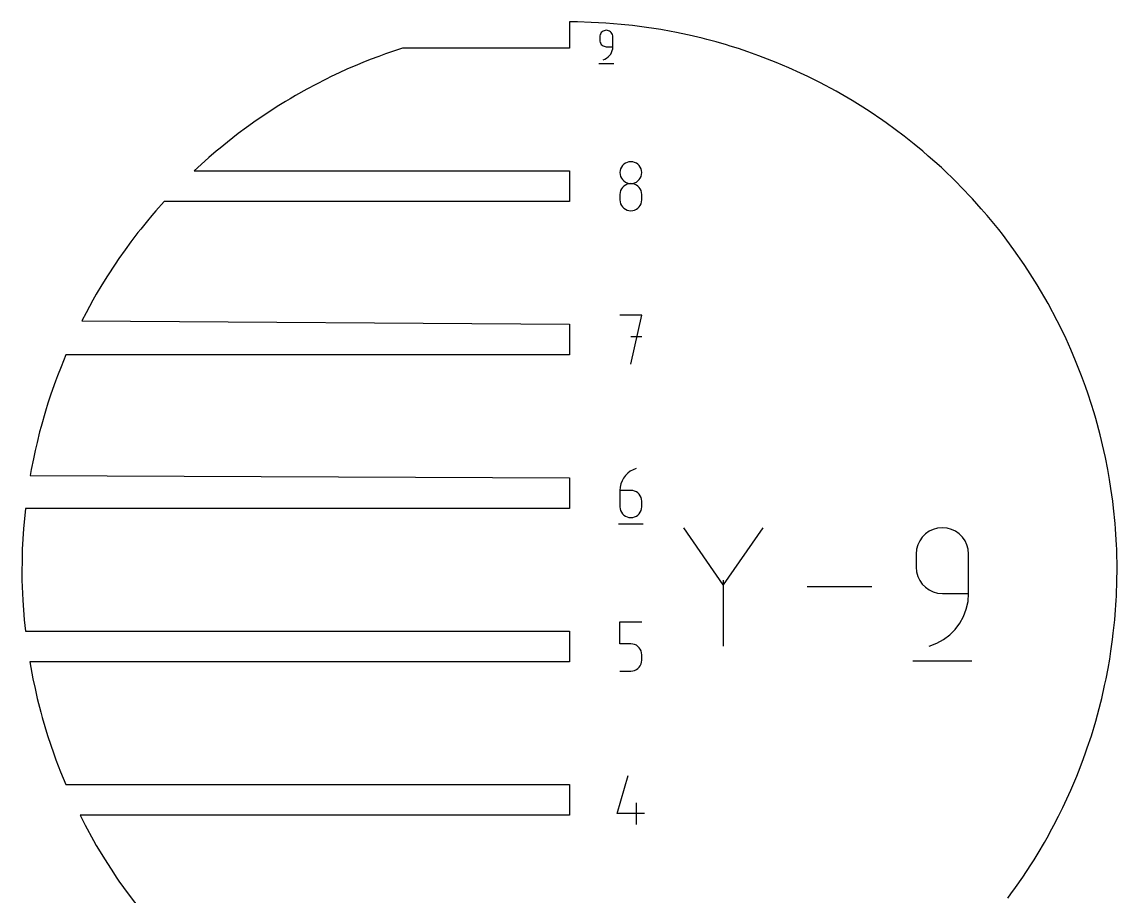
# Model space of a CAD drawing. Extents: x 0 to 1000, y 0 to 1000.
# Drawn here: x 377 to 519.8, y 383.7 to 497.6 of the extents above; entities that cross this region are included whole.
import ezdxf

# ---------------------------------------------------------------- set-up
doc = ezdxf.new("R2010")
doc.units = 0

msp = doc.modelspace()

# ---------------------------------------------------------------- linework, layer by layer
at = {"layer": 'annotation', "color": 1}
for p, q in [((452.368546, 495.85272), (452.354779, 495.699316)), ((452.354779, 495.699316), (452.354779, 495.272355)), ((452.408228, 495.997141), (452.368546, 495.85272)), ((452.471395, 496.130157), (452.408228, 495.997141)), ((452.555616, 496.249348), (452.471395, 496.130157)), ((452.658462, 496.352295), (452.555616, 496.249348)), ((452.777503, 496.436577), (452.658462, 496.352295)), ((452.910309, 496.499775), (452.777503, 496.436577)), ((453.054451, 496.539469), (452.910309, 496.499775)), ((453.207497, 496.553238), (453.054451, 496.539469)), ((453.36086, 496.539469), (453.207497, 496.553238)), ((453.207497, 496.553238), (453.207497, 496.553238)), ((453.50517, 496.499775), (453.36086, 496.539469)), ((453.638025, 496.436577), (453.50517, 496.499775)), ((453.757027, 496.352295), (453.638025, 496.436577)), ((453.859774, 496.249348), (453.757027, 496.352295)), ((453.943867, 496.130157), (453.859774, 496.249348)), ((454.006904, 495.997141), (453.943867, 496.130157)), ((454.046487, 495.85272), (454.006904, 495.997141)), ((454.060215, 495.699316), (454.046487, 495.85272)), ((454.060215, 494.418674), (454.060215, 495.699316)), ((454.060215, 495.699316), (454.060215, 495.699316)), ((452.354779, 495.272355), (452.354779, 495.272355)), ((452.354779, 495.272355), (452.368546, 495.118958)), ((452.368546, 495.118958), (452.408228, 494.97456)), ((452.408228, 494.97456), (452.471395, 494.841576)), ((452.471395, 494.841576), (452.555616, 494.722423)), ((452.555616, 494.722423), (452.658462, 494.619516)), ((452.658462, 494.619516), (452.777503, 494.535272)), ((452.777503, 494.535272), (452.910309, 494.472106)), ((452.910309, 494.472106), (453.054451, 494.432434)), ((453.054451, 494.432434), (453.207497, 494.418674)), ((453.207497, 494.418674), (454.060215, 494.418674)), ((454.041335, 494.159769), (454.060215, 494.418674)), ((452.780777, 492.713238), (453.024629, 492.804109)), ((453.024629, 492.804109), (453.248455, 492.926938)), ((453.248455, 492.926938), (453.449942, 493.078595)), ((453.449942, 493.078595), (453.626777, 493.255951)), ((453.626777, 493.255951), (453.776646, 493.455876)), ((453.776646, 493.455876), (453.897238, 493.67524)), ((453.897238, 493.67524), (453.986239, 493.910914)), ((453.986239, 493.910914), (454.041335, 494.159769)), ((452.248219, 492.233238), (454.168219, 492.233238)), ((452.780777, 492.713238), (452.780777, 492.713238)), ((455.073309, 478.500471), (455.007206, 478.260701)), ((455.178544, 478.721465), (455.073309, 478.500471)), ((455.31887, 478.919616), (455.178544, 478.721465)), ((455.490247, 479.090859), (455.31887, 478.919616)), ((455.688636, 479.231126), (455.490247, 479.090859)), ((455.909996, 479.336351), (455.688636, 479.231126)), ((456.150287, 479.402468), (455.909996, 479.336351)), ((456.40547, 479.425411), (456.150287, 479.402468)), ((456.660653, 479.402468), (456.40547, 479.425411)), ((456.40547, 479.425411), (456.40547, 479.425411)), ((456.900944, 479.336351), (456.660653, 479.402468)), ((457.122304, 479.231126), (456.900944, 479.336351)), ((457.320693, 479.090859), (457.122304, 479.231126)), ((457.49207, 478.919616), (457.320693, 479.090859)), ((457.632396, 478.721465), (457.49207, 478.919616)), ((457.737631, 478.500471), (457.632396, 478.721465)), ((457.803734, 478.260701), (457.737631, 478.500471)), ((455.007206, 478.260701), (454.984273, 478.006221)), ((454.984273, 478.006221), (454.984273, 478.006221)), ((454.984273, 478.006221), (455.007219, 477.750547)), ((455.007219, 477.750547), (455.073355, 477.509847)), ((455.073355, 477.509847), (455.178633, 477.288154)), ((455.178633, 477.288154), (455.319002, 477.089501)), ((455.319002, 477.089501), (455.490412, 476.917923)), ((457.320527, 476.917923), (457.491938, 477.089501)), ((457.491938, 477.089501), (457.632307, 477.288154)), ((457.632307, 477.288154), (457.737584, 477.509847)), ((457.737584, 477.509847), (457.803721, 477.750547)), ((457.803721, 477.750547), (457.826666, 478.006221)), ((457.826666, 478.006221), (457.803734, 478.260701)), ((457.826666, 478.006221), (457.826666, 478.006221)), ((455.073309, 475.656379), (455.007206, 475.415771)), ((455.178544, 475.878002), (455.073309, 475.656379)), ((455.31887, 476.076604), (455.178544, 475.878002)), ((455.490247, 476.248149), (455.31887, 476.076604)), ((455.688636, 476.388599), (455.490247, 476.248149)), ((455.490412, 476.917923), (455.688814, 476.777452)), ((455.909996, 476.493919), (455.688636, 476.388599)), ((455.688814, 476.777452), (455.910158, 476.672122)), ((456.150287, 476.56007), (455.909996, 476.493919)), ((455.910158, 476.672122), (456.150393, 476.605966)), ((456.40547, 476.583018), (456.150287, 476.56007)), ((456.150393, 476.605966), (456.40547, 476.583018)), ((456.40547, 476.583018), (456.660547, 476.605966)), ((456.660653, 476.560084), (456.40547, 476.583018)), ((456.40547, 476.583018), (456.40547, 476.583018)), ((456.40547, 476.583018), (456.40547, 476.583018)), ((456.660547, 476.605966), (456.900782, 476.672122)), ((456.900944, 476.493965), (456.660653, 476.560084)), ((456.900782, 476.672122), (457.122126, 476.777452)), ((457.122304, 476.388688), (456.900944, 476.493965)), ((457.122126, 476.777452), (457.320527, 476.917923)), ((457.320693, 476.248281), (457.122304, 476.388688)), ((457.49207, 476.076769), (457.320693, 476.248281)), ((457.632396, 475.87818), (457.49207, 476.076769)), ((457.737631, 475.65654), (457.632396, 475.87818)), ((457.803734, 475.415877), (457.737631, 475.65654)), ((455.007206, 475.415771), (454.984273, 475.160216)), ((454.984273, 475.160216), (454.984273, 474.452227)), ((454.984273, 474.452227), (454.984273, 474.452227)), ((454.984273, 474.452227), (455.007219, 474.19669)), ((455.007219, 474.19669), (455.073355, 473.956358)), ((457.737584, 473.956358), (457.803721, 474.19669)), ((457.803721, 474.19669), (457.826666, 474.452227)), ((457.826666, 475.160216), (457.803734, 475.415877)), ((457.826666, 474.452227), (457.826666, 475.160216)), ((457.826666, 475.160216), (457.826666, 475.160216)), ((455.073355, 473.956358), (455.178633, 473.735199)), ((455.178633, 473.735199), (455.319002, 473.53718)), ((455.319002, 473.53718), (455.490412, 473.366268)), ((455.490412, 473.366268), (455.688814, 473.22643)), ((455.688814, 473.22643), (455.910158, 473.121634)), ((455.910158, 473.121634), (456.150393, 473.055848)), ((456.150393, 473.055848), (456.40547, 473.033037)), ((456.40547, 473.033037), (456.660547, 473.055848)), ((456.40547, 473.033037), (456.40547, 473.033037)), ((456.660547, 473.055848), (456.900782, 473.121634)), ((456.900782, 473.121634), (457.122126, 473.22643)), ((457.122126, 473.22643), (457.320527, 473.366268)), ((457.320527, 473.366268), (457.491938, 473.53718)), ((457.491938, 473.53718), (457.632307, 473.735199)), ((457.632307, 473.735199), (457.737584, 473.956358)), ((457.832877, 459.433237), (454.986872, 459.433237)), ((456.410075, 453.033237), (457.832877, 459.433237)), ((457.832877, 456.583219), (456.410075, 456.583219)), ((455.707191, 438.525073), (455.457207, 438.191227)), ((456.002217, 438.82135), (455.707191, 438.525073)), ((456.338448, 439.074905), (456.002217, 438.82135)), ((456.712049, 439.280585), (456.338448, 439.074905)), ((457.119186, 439.433237), (456.712049, 439.280585)), ((457.119186, 439.433237), (457.119186, 439.433237)), ((455.107701, 437.431441), (455.015851, 437.015808)), ((455.256099, 437.824965), (455.107701, 437.431441)), ((455.457207, 438.191227), (455.256099, 437.824965)), ((455.015851, 437.015808), (454.984381, 436.583219)), ((454.984381, 436.583219), (454.984381, 434.456039)), ((456.405578, 436.583219), (454.984381, 436.583219)), ((456.661184, 436.560408), (456.405578, 436.583219)), ((456.9017, 436.494621), (456.661184, 436.560408)), ((457.123126, 436.389825), (456.9017, 436.494621)), ((457.321461, 436.249987), (457.123126, 436.389825)), ((457.492707, 436.079075), (457.321461, 436.249987)), ((457.632861, 435.881056), (457.492707, 436.079075)), ((457.737924, 435.659897), (457.632861, 435.881056)), ((457.803895, 435.419566), (457.737924, 435.659897)), ((454.984381, 434.456039), (454.984381, 434.456039)), ((454.984381, 434.456039), (455.007327, 434.200379)), ((455.007327, 434.200379), (455.073463, 433.959715)), ((457.737924, 433.959715), (457.803895, 434.200379)), ((457.826775, 435.164029), (457.803895, 435.419566)), ((457.803895, 434.200379), (457.826775, 434.456039)), ((457.826775, 434.456039), (457.826775, 435.164029)), ((457.826775, 435.164029), (457.826775, 435.164029)), ((455.073463, 433.959715), (455.178741, 433.738075)), ((455.178741, 433.738075), (455.31911, 433.539486)), ((455.31911, 433.539486), (455.49052, 433.367975)), ((455.49052, 433.367975), (455.688922, 433.227567)), ((455.688922, 433.227567), (455.910266, 433.122291)), ((455.910266, 433.122291), (456.150501, 433.056172)), ((456.150501, 433.056172), (456.405578, 433.033237)), ((456.405578, 433.033237), (456.661184, 433.056172)), ((456.405578, 433.033237), (456.405578, 433.033237)), ((456.661184, 433.056172), (456.9017, 433.122291)), ((456.9017, 433.122291), (457.123126, 433.227567)), ((457.123126, 433.227567), (457.321461, 433.367975)), ((457.321461, 433.367975), (457.492707, 433.539486)), ((457.492707, 433.539486), (457.632861, 433.738075)), ((457.632861, 433.738075), (457.737924, 433.959715)), ((454.806381, 432.233237), (458.006381, 432.233237)), ((468.453032, 424.276699), (463.307369, 431.718029)), ((473.597727, 431.718029), (468.453032, 424.276699)), ((495.833585, 431.502772), (495.300066, 431.248888)), ((496.41264, 431.662232), (495.833585, 431.502772)), ((497.027469, 431.717546), (496.41264, 431.662232)), ((497.643572, 431.662232), (497.027469, 431.717546)), ((497.027469, 431.717546), (497.027469, 431.717546)), ((498.223304, 431.502772), (497.643572, 431.662232)), ((498.757022, 431.248888), (498.223304, 431.502772)), ((494.070343, 430.017911), (493.816585, 429.483549)), ((494.408683, 430.496736), (494.070343, 430.017911)), ((494.821845, 430.910302), (494.408683, 430.496736)), ((495.300066, 431.248888), (494.821845, 430.910302)), ((499.235084, 430.910302), (498.757022, 431.248888)), ((499.647848, 430.496736), (499.235084, 430.910302)), ((499.985671, 430.017911), (499.647848, 430.496736)), ((500.238911, 429.483549), (499.985671, 430.017911)), ((493.657172, 428.903373), (493.601865, 428.287104)), ((493.816585, 429.483549), (493.657172, 428.903373)), ((500.397926, 428.903373), (500.238911, 429.483549)), ((500.453074, 428.287104), (500.397926, 428.903373)), ((493.601865, 428.287104), (493.601865, 426.571883)), ((500.453074, 423.142409), (500.453074, 428.287104)), ((500.453074, 428.287104), (500.453074, 428.287104)), ((493.601865, 426.571883), (493.601865, 426.571883)), ((493.601865, 426.571883), (493.657172, 425.955647)), ((493.657172, 425.955647), (493.816585, 425.37556)), ((468.453032, 424.875527), (468.453032, 416.290716)), ((493.816585, 425.37556), (494.070343, 424.841327)), ((494.070343, 424.841327), (494.408683, 424.362655)), ((494.408683, 424.362655), (494.821845, 423.949249)), ((487.819403, 424.004373), (479.384541, 424.004373)), ((494.821845, 423.949249), (495.300066, 423.610815)), ((495.300066, 423.610815), (495.833585, 423.35706)), ((495.833585, 423.35706), (496.41264, 423.197689)), ((496.41264, 423.197689), (497.027469, 423.142409)), ((497.027469, 423.142409), (500.453074, 423.142409)), ((500.377229, 422.102315), (500.453074, 423.142409)), ((500.155891, 421.102598), (500.377229, 422.102315)), ((499.313901, 419.274583), (499.798351, 420.15583)), ((499.798351, 420.15583), (500.155891, 421.102598)), ((454.984395, 416.583218), (454.984395, 419.433237)), ((454.984395, 419.433237), (457.826789, 419.433237)), ((498.001438, 417.758942), (498.711832, 418.47143)), ((498.711832, 418.47143), (499.313901, 419.274583)), ((496.292837, 416.656255), (497.192009, 417.149693)), ((497.192009, 417.149693), (498.001438, 417.758942)), ((456.405592, 416.583218), (454.984395, 416.583218)), ((456.660775, 416.560408), (456.405592, 416.583218)), ((456.901066, 416.494621), (456.660775, 416.560408)), ((457.122426, 416.389825), (456.901066, 416.494621)), ((457.320815, 416.249987), (457.122426, 416.389825)), ((457.492192, 416.079075), (457.320815, 416.249987)), ((457.632518, 415.881056), (457.492192, 416.079075)), ((457.737753, 415.659897), (457.632518, 415.881056)), ((457.803856, 415.419565), (457.737753, 415.659897)), ((495.313216, 416.2912), (496.292837, 416.656255)), ((495.313216, 416.2912), (495.313216, 416.2912)), ((457.737707, 413.959715), (457.803843, 414.200378)), ((457.803843, 414.200378), (457.826789, 414.456039)), ((457.826789, 415.164029), (457.803856, 415.419565)), ((457.826789, 414.456039), (457.826789, 415.164029)), ((457.826789, 415.164029), (457.826789, 415.164029)), ((493.173785, 414.362906), (500.886958, 414.362906)), ((454.984395, 413.033237), (456.405592, 413.033237)), ((456.405592, 413.033237), (456.660669, 413.056172)), ((456.405592, 413.033237), (456.405592, 413.033237)), ((456.660669, 413.056172), (456.900904, 413.122291)), ((456.900904, 413.122291), (457.122248, 413.227567)), ((457.122248, 413.227567), (457.32065, 413.367975)), ((457.32065, 413.367975), (457.49206, 413.539486)), ((457.49206, 413.539486), (457.632429, 413.738075)), ((457.632429, 413.738075), (457.737707, 413.959715)), ((454.633287, 394.456039), (456.052477, 399.433237)), ((457.121686, 393.033237), (457.121686, 395.87563)), ((458.186881, 394.456039), (454.633287, 394.456039))]:
    msp.add_line(p, q, dxfattribs=at)
at = {"layer": 'boundary', "color": 5}
for p, q in [((448.40852, 497.647315), (448.408219, 494.233238)), ((449.449639, 497.638708), (448.40852, 497.647315)), ((451.241774, 497.589513), (449.449639, 497.638708)), ((453.140972, 497.485288), (451.241774, 497.589513)), ((455.139592, 497.319779), (453.140972, 497.485288)), ((456.6247, 497.165049), (455.139592, 497.319779)), ((457.223036, 497.087283), (456.6247, 497.165049)), ((458.462282, 496.92621), (457.223036, 497.087283)), ((459.390921, 496.781734), (458.462282, 496.92621)), ((460.304818, 496.639557), (459.390921, 496.781734)), ((461.648731, 496.396382), (460.304818, 496.639557)), ((462.152828, 496.305167), (461.648731, 496.396382)), ((464.011173, 495.921238), (462.152828, 496.305167)), ((465.71322, 495.511654), (464.011173, 495.921238)), ((426.605847, 494.233238), (424.935996, 493.666048)), ((448.408219, 494.233238), (426.605847, 494.233238)), ((466.303022, 495.355094), (465.71322, 495.511654)), ((467.524559, 495.030842), (466.303022, 495.355094)), ((468.866016, 494.641684), (467.524559, 495.030842)), ((469.360042, 494.498365), (468.866016, 494.641684)), ((470.42666, 494.16283), (469.360042, 494.498365)), ((422.423527, 492.744898), (421.468189, 492.364521)), ((423.53612, 493.159119), (422.423527, 492.744898)), ((424.390205, 493.477094), (423.53612, 493.159119)), ((424.935996, 493.666048), (424.390205, 493.477094)), ((471.671649, 493.740206), (470.42666, 494.16283)), ((473.114315, 493.226957), (471.671649, 493.740206)), ((474.810176, 492.580729), (473.114315, 493.226957)), ((419.389807, 491.467867), (418.376393, 491.016912)), ((420.754093, 492.065962), (419.389807, 491.467867)), ((421.468189, 492.364521), (420.754093, 492.065962)), ((475.356652, 492.36452), (474.810176, 492.580729)), ((476.999376, 491.66395), (475.356652, 492.36452)), ((478.509928, 490.980349), (476.999376, 491.66395)), ((416.667889, 490.195223), (415.331777, 489.50687)), ((417.338388, 490.527387), (416.667889, 490.195223)), ((418.376393, 491.016912), (417.338388, 490.527387)), ((478.999032, 490.759006), (478.509928, 490.980349)), ((479.483221, 490.527387), (478.999032, 490.759006)), ((481.041502, 489.744352), (479.483221, 490.527387)), ((414.152278, 488.889934), (412.672618, 488.046173)), ((415.331777, 489.50687), (414.152278, 488.889934)), ((483.179051, 488.609531), (481.041502, 489.744352)), ((485.27067, 487.387699), (483.179051, 488.609531)), ((411.36473, 487.27285), (410.487682, 486.740917)), ((411.963321, 487.635899), (411.36473, 487.27285)), ((412.672618, 488.046173), (411.963321, 487.635899)), ((486.32806, 486.740917), (485.27067, 487.387699)), ((408.80429, 485.639724), (407.535174, 484.79381)), ((409.761742, 486.277912), (408.80429, 485.639724)), ((410.487682, 486.740917), (409.761742, 486.277912)), ((487.466018, 486.008937), (486.32806, 486.740917)), ((489.27478, 484.79381), (487.466018, 486.008937)), ((407.535174, 484.79381), (406.288639, 483.882891)), ((489.721566, 484.477939), (489.27478, 484.79381)), ((492.042592, 482.765855), (489.721566, 484.477939)), ((405.209239, 483.093661), (403.816272, 481.99287)), ((406.288639, 483.882891), (405.209239, 483.093661)), ((493.361042, 481.702283), (492.042592, 482.765855)), ((403.816272, 481.99287), (402.830637, 481.203356)), ((494.480789, 480.797609), (493.361042, 481.702283)), ((401.392997, 479.965109), (400.375754, 479.07332)), ((402.342612, 480.797609), (401.392997, 479.965109)), ((402.830637, 481.203356), (402.342612, 480.797609)), ((495.196918, 480.165594), (494.480789, 480.797609)), ((496.904552, 478.653389), (495.196918, 480.165594)), ((400.375754, 479.07332), (399.480825, 478.233238)), ((498.956757, 476.673227), (496.904552, 478.653389)), ((399.480825, 478.233238), (448.406272, 478.233238)), ((448.406272, 478.233238), (448.406272, 474.233238)), ((499.458649, 476.161232), (498.956757, 476.673227)), ((500.971312, 474.565985), (499.458649, 476.161232)), ((395.543345, 474.233238), (394.467959, 473.012543)), ((448.406272, 474.233238), (395.543345, 474.233238)), ((502.104671, 473.3), (500.971312, 474.565985)), ((394.467959, 473.012543), (393.945455, 472.413597)), ((502.873528, 472.413597), (502.104671, 473.3)), ((393.366031, 471.708151), (392.482368, 470.632292)), ((393.945455, 472.413597), (393.366031, 471.708151)), ((504.380211, 470.568669), (502.873528, 472.413597)), ((392.129528, 470.189478), (391.212798, 468.964037)), ((392.482368, 470.632292), (392.129528, 470.189478)), ((504.850948, 469.979407), (504.380211, 470.568669)), ((506.369723, 467.938086), (504.850948, 469.979407)), ((391.212798, 468.964037), (390.445312, 467.938086)), ((390.445312, 467.938086), (389.647589, 466.799252)), ((507.706732, 466.018925), (506.369723, 467.938086)), ((389.14415, 466.059489), (388.159117, 464.537373)), ((389.647589, 466.799252), (389.14415, 466.059489)), ((508.185241, 465.2873), (507.706732, 466.018925)), ((388.159117, 464.537373), (387.410527, 463.359035)), ((509.403913, 463.359035), (508.185241, 465.2873)), ((387.410527, 463.359035), (386.695059, 462.148402)), ((510.827083, 460.923454), (509.403913, 463.359035)), ((386.251918, 461.377675), (385.356841, 459.724602)), ((386.695059, 462.148402), (386.251918, 461.377675)), ((512.012068, 458.687821), (510.827083, 460.923454)), ((385.356841, 459.724602), (384.804577, 458.687821)), ((384.804577, 458.687821), (448.410878, 458.233237)), ((512.806244, 457.062741), (512.012068, 458.687821)), ((448.410878, 458.233237), (448.410878, 454.233237)), ((513.16861, 456.321254), (512.806244, 457.062741)), ((513.788927, 454.936743), (513.16861, 456.321254)), ((382.725703, 454.233238), (382.095042, 452.683401)), ((448.410878, 454.233237), (382.725703, 454.233238)), ((514.411003, 453.470152), (513.788927, 454.936743)), ((515.180844, 451.533589), (514.411003, 453.470152)), ((381.635799, 451.533589), (381.374805, 450.810056)), ((382.095042, 452.683401), (381.635799, 451.533589)), ((515.692949, 450.107213), (515.180844, 451.533589)), ((381.374805, 450.810056), (380.763528, 449.115446)), ((516.049018, 449.115446), (515.692949, 450.107213)), ((380.763528, 449.115446), (380.390642, 447.959279)), ((516.829792, 446.683105), (516.049018, 449.115446)), ((380.390642, 447.959279), (380.064954, 446.923948)), ((380.064954, 446.923948), (379.494219, 444.900748)), ((517.039532, 445.942981), (516.829792, 446.683105)), ((517.61152, 443.818986), (517.039532, 445.942981)), ((379.310186, 444.238063), (378.97081, 442.83112)), ((379.494219, 444.900748), (379.310186, 444.238063)), ((378.97081, 442.83112), (378.717713, 441.781845)), ((518.100712, 441.781844), (517.61152, 443.818986)), ((378.717713, 441.781845), (378.498718, 440.713695)), ((518.287377, 440.867294), (518.100712, 441.781844)), ((378.498718, 440.713695), (378.212158, 439.315983)), ((518.60401, 439.315983), (518.287377, 440.867294)), ((378.212158, 439.315983), (378.08212, 438.546942)), ((378.08212, 438.546942), (448.406381, 438.233237)), ((518.824268, 438.007528), (518.60401, 439.315983)), ((448.406381, 438.233237), (448.406381, 434.233237)), ((519.020469, 436.841991), (518.824268, 438.007528)), ((519.242167, 435.163611), (519.020469, 436.841991)), ((377.448871, 434.233237), (377.197548, 431.590553)), ((448.406381, 434.233237), (377.448871, 434.233237)), ((519.36094, 434.2644), (519.242167, 435.163611)), ((519.548339, 432.284897), (519.36094, 434.2644)), ((377.197548, 431.590553), (377.044911, 428.91286)), ((519.614073, 431.590554), (519.548339, 432.284897)), ((519.734805, 429.463156), (519.614073, 431.590554)), ((377.044911, 428.91286), (377.012221, 427.191791)), ((519.766038, 428.912859), (519.734805, 429.463156)), ((519.816696, 426.23324), (519.766038, 428.912859)), ((377.012221, 427.191791), (376.994693, 426.246815)), ((376.994693, 426.246815), (377.00691, 424.892097)), ((519.80396, 424.890035), (519.816696, 426.23324)), ((377.00691, 424.892097), (377.105737, 422.263574)), ((519.725942, 422.809311), (519.80396, 424.890035)), ((519.705479, 422.263574), (519.725942, 422.809311)), ((377.105737, 422.263574), (377.294658, 419.723191)), ((519.565204, 420.368932), (519.705479, 422.263574)), ((519.517395, 419.723191), (519.565204, 420.368932)), ((377.294658, 419.723191), (377.459825, 418.233237)), ((519.325291, 417.98248), (519.517395, 419.723191)), ((377.459825, 418.233237), (448.406395, 418.233237)), ((448.406395, 418.233237), (448.406395, 414.233237)), ((519.011798, 415.643515), (519.233358, 417.14943)), ((519.233358, 417.14943), (519.325291, 417.98248)), ((518.854717, 414.575868), (519.011798, 415.643515)), ((448.406395, 414.233237), (378.02368, 414.233237)), ((378.02368, 414.233237), (378.433594, 412.016609)), ((518.631442, 413.363052), (518.854717, 414.575868)), ((518.383565, 412.016609), (518.631442, 413.363052)), ((378.433594, 412.016609), (378.714943, 410.750288)), ((518.190469, 411.143583), (518.383565, 412.016609)), ((378.714943, 410.750288), (378.997436, 409.478762)), ((517.822243, 409.478762), (518.190469, 411.143583)), ((378.997436, 409.478762), (379.469082, 407.661449)), ((517.039534, 406.513281), (517.694561, 408.984582)), ((517.694561, 408.984582), (517.822243, 409.478762)), ((379.469082, 407.661449), (379.649474, 406.966393)), ((379.649474, 406.966393), (380.341638, 404.629244)), ((516.459551, 404.594181), (517.039534, 406.513281)), ((380.341638, 404.629244), (381.154672, 402.234676)), ((515.928031, 403.026221), (516.459551, 404.594181)), ((515.65971, 402.234676), (515.928031, 403.026221)), ((381.154672, 402.234676), (381.440083, 401.479539)), ((381.440083, 401.479539), (382.041139, 399.889266)), ((515.255257, 401.159522), (515.65971, 402.234676)), ((514.777405, 399.889266), (515.255257, 401.159522)), ((382.041139, 399.889266), (382.729723, 398.233237)), ((513.788929, 397.505746), (514.547226, 399.333083)), ((514.547226, 399.333083), (514.777405, 399.889266)), ((382.729723, 398.233237), (448.410886, 398.233237)), ((448.410886, 398.233237), (448.410887, 394.233237)), ((513.005377, 395.816784), (513.788929, 397.505746)), ((512.740684, 395.246233), (513.005377, 395.816784)), ((448.410887, 394.233237), (384.585145, 394.233237)), ((384.585145, 394.233237), (385.23407, 392.951336)), ((512.176078, 394.125363), (512.740684, 395.246233)), ((385.23407, 392.951336), (386.328797, 390.949547)), ((511.322989, 392.470412), (511.584696, 392.951336)), ((511.584696, 392.951336), (512.176078, 394.125363)), ((510.682254, 391.292974), (511.322989, 392.470412)), ((386.328797, 390.949547), (386.69506, 390.307679)), ((386.69506, 390.307679), (387.835537, 388.421516)), ((509.506894, 389.295615), (510.337229, 390.675984)), ((510.337229, 390.675984), (510.682254, 391.292974)), ((508.981098, 388.421516), (509.506894, 389.295615)), ((387.835537, 388.421516), (388.92542, 386.739642)), ((507.537273, 386.189258), (508.559438, 387.767436)), ((508.559438, 387.767436), (508.981098, 388.421516)), ((388.92542, 386.739642), (389.282077, 386.189258)), ((389.282077, 386.189258), (389.64759, 385.661268)), ((389.64759, 385.661268), (390.845212, 383.980514)), ((506.578712, 384.836662), (507.537273, 386.189258)), ((505.971975, 383.980514), (506.578712, 384.836662)), ((390.845212, 383.980514), (392.482358, 381.823865)), ((505.55544, 383.428803), (505.971975, 383.980514))]:
    msp.add_line(p, q, dxfattribs=at)

doc.saveas('drawing.dxf')
